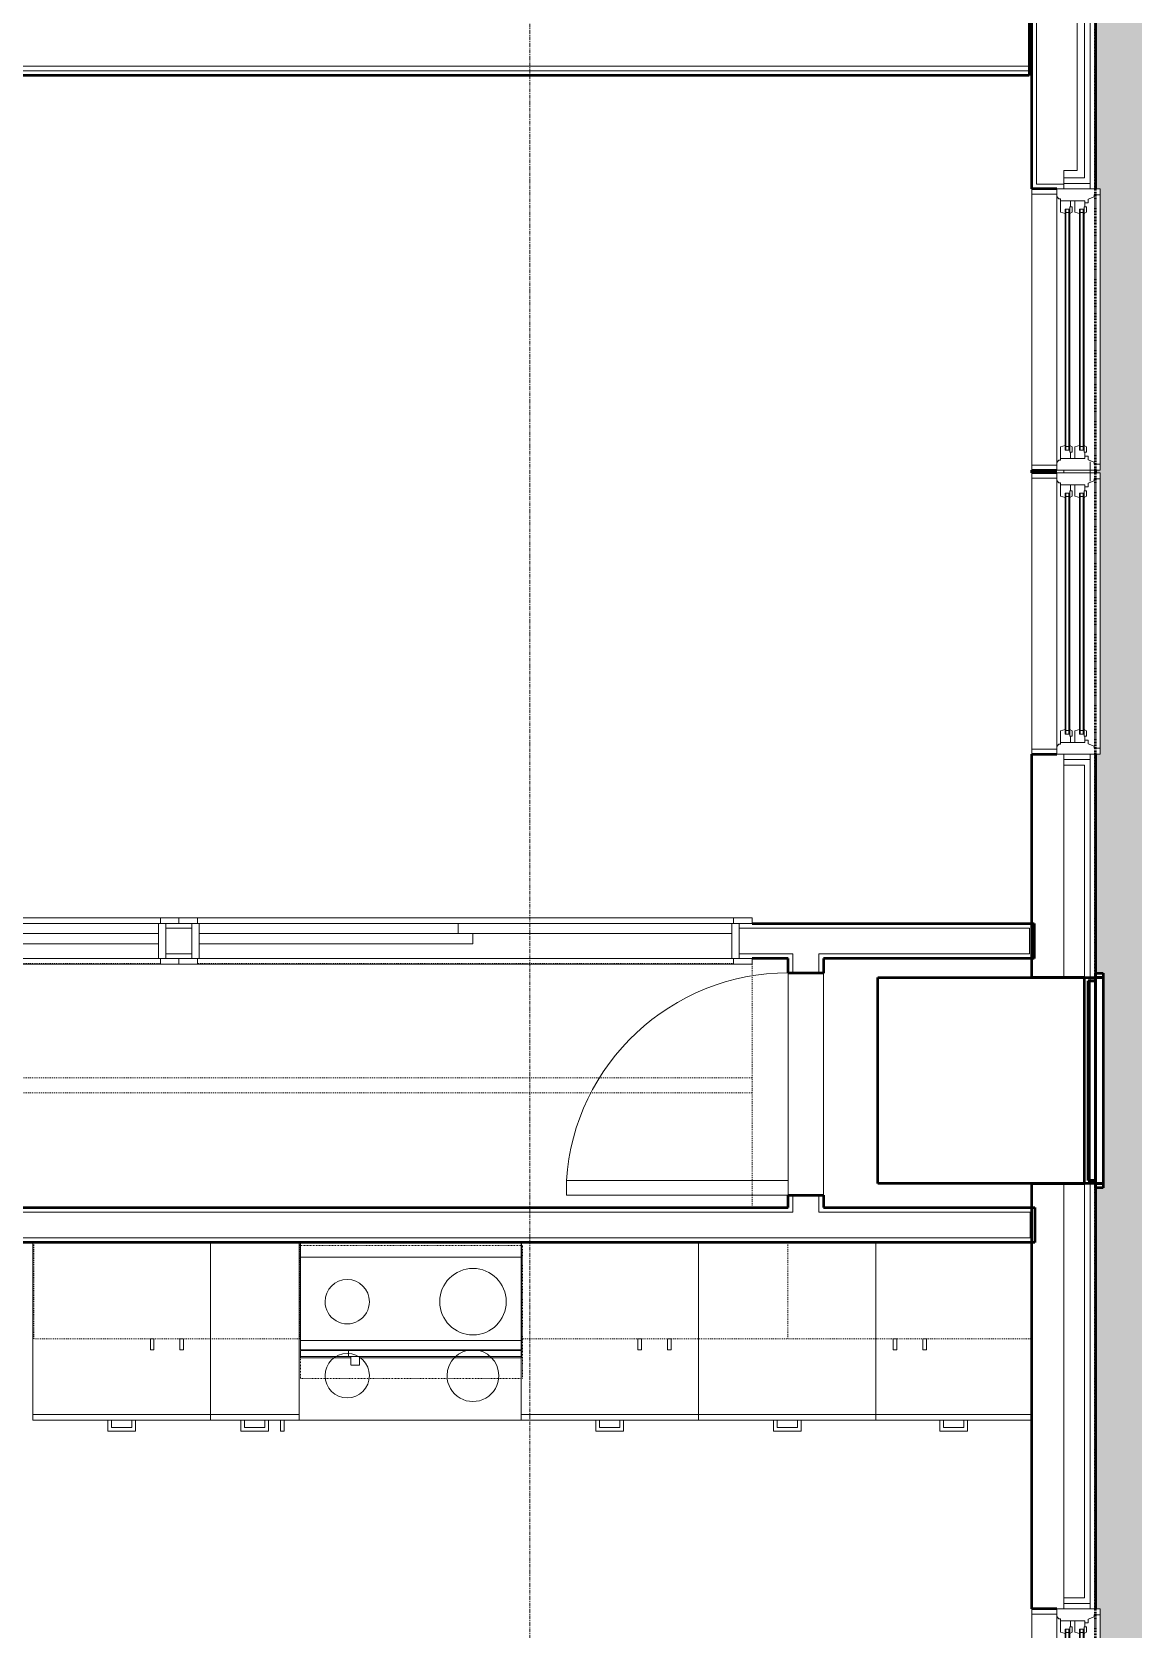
# Model space of a CAD drawing. Header units: inches. Extents: x -4235 to -464, y 9706 to 12338.
# Drawn here: x -2240.6 to -2091.8, y 10201.5 to 10417.4 of the extents above; entities that cross this region are included whole.
import ezdxf

# ---------------------------------------------------------------- set-up
doc = ezdxf.new("R2010")
doc.units = ezdxf.units.IN
doc.header["$MEASUREMENT"] = 0
for name, pattern in [('Dash', [0.25, 0.125, -0.125]), ('Dash 1_16_', [0.125, 0.0625, -0.0625]), ('Grid Line 1_2_', [0.875, 0.5, -0.125, 0.125, -0.125]), ('Overhead', [0.15625, 0.09375, -0.0625])]:
    doc.linetypes.add(name, pattern=pattern)
for name, color, linetype, lineweight in [('0-1', 7, 'Continuous', 5), ('0-2', 10, 'Continuous', 9), ('A-CLNG-PATT-1', 253, 'Continuous', 13), ('A-DOOR-1', 10, 'Continuous', 9), ('A-DOOR-2', 50, 'Continuous', 20), ('A-DOOR-FRAM-1', 10, 'Continuous', 9), ('A-GENM', 5, 'Continuous', 9), ('A-GENM-4', 5, 'Continuous', 50), ('A-GLAZ-1', 151, 'Continuous', 9), ('A-GLAZ-2', 151, 'Continuous', 20), ('A-WALL', 113, 'Continuous', 13), ('A-WALL-1', 7, 'Continuous', 50), ('A-WALL-2', 250, 'Continuous', 13), ('A-WALL-3', 10, 'Continuous', 9), ('A-WALL-4', 254, 'Continuous', 9), ('A-WALL-5', 113, 'Continuous', 9), ('A-WALL-6', 113, 'Continuous', 50), ('C-PROP-LINE-1', 91, 'Dash 1_16_', 50), ('I-WALL-1', 7, 'Continuous', 50), ('Q-CASE-1', 254, 'Continuous', 9), ('Q-CASE-2', 10, 'Continuous', 9), ('Q-CASE-3', 254, 'Dash', 9), ('Q-CASE-4', 10, 'Dash', 9), ('Q-CASE-HDLN-1', 10, 'Dash', 9), ('Q-CASE-HDLN-2', 254, 'Dash', 9), ('Q-SPCQ-1', 10, 'Continuous', 9), ('Q-SPCQ-2', 91, 'Overhead', 9), ('S-GRID-1', 1, 'Grid Line 1_2_', 9)]:
    doc.layers.add(name, color=color, linetype=linetype, lineweight=lineweight)

# ---------------------------------------------------------------- blocks, each defined once
blk = doc.blocks.new('SWING - SINGLE - FLUSH - 30_ x 70_ - MAGIC PAK DOOR - ACOUSTICAL SEAL - IN CLOSET-3199408-BACKGROUND - RCP - 1ST FLOOR')
at = {"layer": 'A-DOOR-1'}
blk.add_arc((15, -2.375), 30.067, 180, 266.18593, dxfattribs=at)
at = {"layer": 'A-DOOR-2'}
for p, q in [((13, -2.375), (13, -32.375)), ((15, -2.375), (13, -2.375)), ((15, -2.375), (15, -32.375)), ((15, -32.375), (13, -32.375))]:
    blk.add_line(p, q, dxfattribs=at)
blk = doc.blocks.new('SLIDING - FLUSH - 6-0 x 6-8-V30-BACKGROUND - RCP - 1ST FLOOR')
at = {"layer": 'A-DOOR-1'}
for p, q in [((-38.75, 2.5), (-38.75, 3.25)), ((-36.25, 3.25), (-38.75, 3.25)), ((-38.75, 2.5), (-36.25, 2.5)), ((36.25, 3.25), (-36.25, 3.25)), ((-36.25, 3.25), (-36.25, 2.5)), ((36.25, 2.5), (36.25, 3.25)), ((36.25, 3.25), (38.75, 3.25)), ((38.75, 2.5), (36.25, 2.5)), ((38.75, 3.25), (38.75, 2.5)), ((36, 0.5), (-1, 0.5)), ((-1, 0.5), (-1, -0.875)), ((36, 0.5), (36, -0.875)), ((1, -0.875), (-36, -0.875)), ((-36, -0.875), (-36, -2.25)), ((-1, -0.875), (36, -0.875)), ((1, -0.875), (1, -2.25)), ((-38.75, -3), (-38.75, -2.25)), ((-36.25, -2.25), (-38.75, -2.25)), ((-38.75, -3), (-36.25, -3)), ((-36.25, -2.25), (-36.25, -3)), ((-36.25, -3), (36.25, -3)), ((-36, -2.25), (1, -2.25)), ((36.25, -2.25), (38.75, -2.25)), ((36.25, -3), (36.25, -2.25)), ((38.75, -3), (36.25, -3)), ((38.75, -2.25), (38.75, -3))]:
    blk.add_line(p, q, dxfattribs=at)
at = {"layer": 'A-DOOR-FRAM-1'}
for p, q in [((-37, -2.25), (-37, 2.5)), ((-36, 2.5), (-37, 2.5)), ((36, 2.5), (-36, 2.5)), ((-36, 2.5), (-36, -2.25)), ((36, -2.25), (36, 2.5)), ((36, 2.5), (37, 2.5)), ((37, 2.5), (37, -2.25)), ((-37, -2.25), (-36, -2.25)), ((1, -2.25), (36, -2.25)), ((37, -2.25), (36, -2.25))]:
    blk.add_line(p, q, dxfattribs=at)
blk = doc.blocks.new('OD_CW_Closet - OD_CW_Closet-2039040-BACKGROUND - RCP - 1ST FLOOR')
at = {"layer": 'Q-CASE-HDLN-1'}
for p, q in [((0.74, 24), (0.74, -8.9)), ((160.21, 24), (156.38, 24)), ((0.74, 8.5), (156.38, 8.5)), ((0.74, 6.5), (156.38, 6.5)), ((3.24, -9), (75.74, -9)), ((80.74, -9), (153.24, -9)), ((155.74, -9), (156.38, -9))]:
    blk.add_line(p, q, dxfattribs=at)
at = {"layer": 'Q-CASE-HDLN-2'}
for p, q in [((156.38, 24), (0.74, 24)), ((160.21, -9), (160.21, 24)), ((156.38, 8.5), (160.21, 8.5)), ((156.38, 6.5), (160.21, 6.5)), ((156.38, -9), (160.21, -9))]:
    blk.add_line(p, q, dxfattribs=at)
blk = doc.blocks.new('SLIDING - FLUSH - 6-0 x 6-8-V31-BACKGROUND - RCP - 1ST FLOOR')
at = {"layer": 'A-DOOR-1'}
for p, q in [((-38.75, 2.25), (-38.75, 3)), ((-36.25, 3), (-38.75, 3)), ((-38.75, 2.25), (-36.25, 2.25)), ((36.25, 3), (-36.25, 3)), ((-36.25, 3), (-36.25, 2.25)), ((1, 2.25), (-36, 2.25)), ((-36, 2.25), (-36, 0.88)), ((1, 2.25), (1, 0.88)), ((36.25, 2.25), (36.25, 3)), ((36.25, 3), (38.75, 3)), ((38.75, 2.25), (36.25, 2.25)), ((38.75, 3), (38.75, 2.25)), ((-36, 0.88), (1, 0.88)), ((36, 0.88), (-1, 0.88)), ((-1, 0.88), (-1, -0.5)), ((36, 0.88), (36, -0.5)), ((-1, -0.5), (36, -0.5)), ((-38.75, -3.25), (-38.75, -2.5)), ((-36.25, -2.5), (-38.75, -2.5)), ((-38.75, -3.25), (-36.25, -3.25)), ((-36.25, -2.5), (-36.25, -3.25)), ((-36.25, -3.25), (36.25, -3.25)), ((36.25, -2.5), (38.75, -2.5)), ((36.25, -3.25), (36.25, -2.5)), ((38.75, -3.25), (36.25, -3.25)), ((38.75, -2.5), (38.75, -3.25))]:
    blk.add_line(p, q, dxfattribs=at)
at = {"layer": 'A-DOOR-FRAM-1'}
for p, q in [((-36, 2.25), (-37, 2.25)), ((-37, -2.5), (-37, 2.25)), ((-36, 2.25), (-36, -2.5)), ((36, 2.25), (1, 2.25)), ((36, -2.5), (36, 2.25)), ((36, 2.25), (37, 2.25)), ((37, 2.25), (37, -2.5)), ((-37, -2.5), (-36, -2.5)), ((-36, -2.5), (36, -2.5)), ((37, -2.5), (36, -2.5))]:
    blk.add_line(p, q, dxfattribs=at)
blk = doc.blocks.new('Range - 24_ x 30_-2806124-BACKGROUND - RCP - 1ST FLOOR')
at = {"layer": 'Q-SPCQ-1'}
blk.add_line((0, -22), (30, -22), dxfattribs=at)
for centre, radius, start, end in [((6.5, -6), 3.5, 360, 180), ((23.5, -6), 3, 0, 180), ((6.5, -6), 3.5, 180, 0), ((23.5, -6), 3, 180, 0), ((6.5, -16), 4.5, 0, 180), ((23.5, -16), 3, 360, 180), ((6.5, -16), 4.5, 180, 0), ((23.5, -16), 3, 180, 0)]:
    blk.add_arc(centre, radius, start, end, dxfattribs=at)
blk = doc.blocks.new('Single Door 1 Drawer 211 - 211 Base Cabinet Single Door1 Drawer 12_-2706434-BACKGROUND - RCP - 1ST FLOOR')
at = {"layer": 'Q-CASE-2'}
for p, q in [((-11.26, -23.25), (-11.26, 0)), ((-11.26, 0), (0.74, 0)), ((0.74, 0), (0.74, -23.25)), ((-11.26, -23.25), (-11.26, -24)), ((0.74, -23.25), (-11.26, -23.25)), ((0.74, -24), (0.74, -23.25)), ((-11.26, -24), (0.74, -24)), ((-6.64, -24), (-7.14, -24)), ((-7.14, -25.5), (-7.14, -24)), ((-3.39, -25.5), (-7.14, -25.5)), ((-6.64, -25), (-6.64, -24)), ((-6.64, -25), (-3.89, -25)), ((-3.89, -25), (-3.89, -24)), ((-3.89, -24), (-3.39, -24)), ((-3.39, -24), (-3.39, -25.5)), ((-1.27, -24), (-1.76, -24)), ((-1.76, -24), (-1.76, -25.5)), ((-1.76, -25.5), (-1.27, -25.5)), ((-1.27, -25.5), (-1.27, -24))]:
    blk.add_line(p, q, dxfattribs=at)
blk = doc.blocks.new('Base Cabinet 3 Drawer 230 - Base Cabinet 3 Drawer 230 24_-2554933-BACKGROUND - RCP - 1ST FLOOR')
at = {"layer": 'Q-CASE-2'}
for p, q in [((-11.26, -23.25), (-11.26, 0)), ((-11.26, 0), (12.74, 0)), ((12.74, 0), (12.74, -23.25)), ((-11.26, -23.25), (-11.26, -24)), ((12.74, -23.25), (-11.26, -23.25)), ((12.74, -24), (12.74, -23.25)), ((-11.26, -24), (12.74, -24)), ((-0.64, -24), (-1.14, -24)), ((-1.14, -25.5), (-1.14, -24)), ((2.61, -25.5), (-1.14, -25.5)), ((-0.64, -25), (-0.64, -24)), ((-0.64, -25), (2.11, -25)), ((2.11, -25), (2.11, -24)), ((2.11, -24), (2.61, -24)), ((2.61, -24), (2.61, -25.5))]:
    blk.add_line(p, q, dxfattribs=at)
blk = doc.blocks.new('Base Cabinet 3 Drawer 230 - Base Cabinet 3 Drawer 230 21_-2578998-BACKGROUND - RCP - 1ST FLOOR')
at = {"layer": 'Q-CASE-2'}
for p, q in [((-9.76, 24), (11.24, 24)), ((-9.76, 23.25), (-9.76, 24)), ((-1.14, 24), (-1.14, 25.5)), ((-1.14, 25.5), (2.61, 25.5)), ((-1.14, 24), (-0.64, 24)), ((2.11, 25), (-0.64, 25)), ((-0.64, 24), (-0.64, 25)), ((2.11, 24), (2.11, 25)), ((2.61, 24), (2.11, 24)), ((2.61, 25.5), (2.61, 24)), ((11.24, 24), (11.24, 23.25)), ((11.24, 23.25), (-9.76, 23.25)), ((-9.76, 23.25), (-9.76, 0)), ((11.24, 0), (11.24, 23.25)), ((-9.76, 0), (11.24, 0))]:
    blk.add_line(p, q, dxfattribs=at)
blk = doc.blocks.new('Base Cabinet 3 Drawer 230 - Base Cabinet 3 Drawer 230 24_-2578604-BACKGROUND - RCP - 1ST FLOOR')
at = {"layer": 'Q-CASE-2'}
for p, q in [((-11.26, 24), (12.74, 24)), ((-11.26, 23.25), (-11.26, 24)), ((-1.14, 24), (-1.14, 25.5)), ((-1.14, 25.5), (2.61, 25.5)), ((-1.14, 24), (-0.64, 24)), ((2.11, 25), (-0.64, 25)), ((-0.64, 24), (-0.64, 25)), ((2.11, 24), (2.11, 25)), ((2.61, 24), (2.11, 24)), ((2.61, 25.5), (2.61, 24)), ((12.74, 24), (12.74, 23.25)), ((12.74, 23.25), (-11.26, 23.25)), ((-11.26, 23.25), (-11.26, 0)), ((12.74, 0), (12.74, 23.25)), ((-11.26, 0), (12.74, 0))]:
    blk.add_line(p, q, dxfattribs=at)
blk = doc.blocks.new('300 Series Wall Hung Cabinet_302 - 36_ x 36_-V32-BACKGROUND - RCP - 1ST FLOOR')
at = {"layer": 'Q-CASE-1'}
for p, q in [((-1.76, 16.87), (-2.25, 16.87)), ((-2.25, 16.87), (-2.25, 15.38)), ((-2.25, 15.38), (-1.76, 15.38)), ((-1.76, 15.38), (-1.76, 16.87)), ((2.24, 16.87), (1.75, 16.87)), ((1.75, 16.87), (1.75, 15.38)), ((1.75, 15.38), (2.24, 15.38)), ((2.24, 15.38), (2.24, 16.87))]:
    blk.add_line(p, q, dxfattribs=at)
at = {"layer": 'Q-CASE-3'}
for p, q in [((-18, 2.75), (-18, 15.38)), ((-18, 15.38), (18, 15.38)), ((18, 15.38), (18, 2.75))]:
    blk.add_line(p, q, dxfattribs=at)
at = {"layer": 'Q-CASE-4'}
for p, q in [((-18, 2.37), (-18, 2.75)), ((18, 2.37), (-18, 2.37)), ((18, 2.75), (18, 2.37))]:
    blk.add_line(p, q, dxfattribs=at)
blk = doc.blocks.new('300 Series Wall Hung Cabinet_302 - 33_ X 36_-V33-BACKGROUND - RCP - 1ST FLOOR')
at = {"layer": 'Q-CASE-1'}
for p, q in [((-1.76, -15.38), (-2.25, -15.38)), ((-2.25, -15.38), (-2.25, -16.87)), ((-2.25, -16.87), (-1.76, -16.87)), ((-1.76, -16.87), (-1.76, -15.38)), ((2.24, -15.38), (1.75, -15.38)), ((1.75, -15.38), (1.75, -16.87)), ((1.75, -16.87), (2.24, -16.87)), ((2.24, -16.87), (2.24, -15.38))]:
    blk.add_line(p, q, dxfattribs=at)
at = {"layer": 'Q-CASE-3'}
for p, q in [((-16.5, -2.75), (-16.5, -15.38)), ((-16.5, -15.38), (16.5, -15.38))]:
    blk.add_line(p, q, dxfattribs=at)
at = {"layer": 'Q-CASE-4'}
for p, q in [((16.5, -2.38), (-16.5, -2.38)), ((-16.5, -2.38), (-16.5, -2.75)), ((16.5, -2.75), (16.5, -2.38)), ((16.5, -15.38), (16.5, -2.75))]:
    blk.add_line(p, q, dxfattribs=at)
blk = doc.blocks.new('300 Series Wall Hung Cabinet_302 - 36_ x 36_-V34-BACKGROUND - RCP - 1ST FLOOR')
at = {"layer": 'Q-CASE-1'}
for p, q in [((-1.76, -15.38), (-2.25, -15.38)), ((-2.25, -15.38), (-2.25, -16.87)), ((-2.25, -16.87), (-1.76, -16.87)), ((-1.76, -16.87), (-1.76, -15.38)), ((2.24, -15.38), (1.75, -15.38)), ((1.75, -15.38), (1.75, -16.87)), ((1.75, -16.87), (2.24, -16.87)), ((2.24, -16.87), (2.24, -15.38))]:
    blk.add_line(p, q, dxfattribs=at)
at = {"layer": 'Q-CASE-3'}
for p, q in [((-18, -2.75), (-18, -15.38)), ((18, -15.38), (18, -2.75)), ((-18, -15.38), (18, -15.38))]:
    blk.add_line(p, q, dxfattribs=at)
at = {"layer": 'Q-CASE-4'}
for p, q in [((18, -2.38), (-18, -2.38)), ((-18, -2.38), (-18, -2.75)), ((18, -2.75), (18, -2.38))]:
    blk.add_line(p, q, dxfattribs=at)
blk = doc.blocks.new('30quot_MicrowaveVent_11166 - 70cm miele oven-V40-BACKGROUND - RCP - 1ST FLOOR')
at = {"layer": 'Q-CASE-1'}
for p, q in [((7.69, 15.6), (-14.2, 15.6)), ((-14.2, 15.6), (-14.2, 15.39)), ((9.18, 15.39), (-14.2, 15.39)), ((-14.2, 15.39), (-14.2, 14.61)), ((8.88, 16.6), (7.69, 16.6)), ((7.69, 16.6), (7.69, 16.55)), ((7.69, 16.55), (7.69, 16.6)), ((7.69, 16.55), (7.69, 16.16)), ((7.69, 16.15), (7.69, 15.39)), ((8.88, 15.39), (8.88, 16.55)), ((15.68, 15.6), (8.88, 15.6)), ((9.18, 15.39), (9.18, 14.61)), ((15.68, 15.39), (9.18, 15.39)), ((9.18, 15.39), (9.18, 14.61)), ((15.68, 15.48), (15.68, 15.6)), ((15.68, 15.39), (15.68, 15.48)), ((15.68, 15.39), (15.68, 14.61)), ((-14.2, 14.61), (9.18, 14.61)), ((-14.2, 14.49), (-14.2, 13.23)), ((15.68, 14.49), (-14.2, 14.49)), ((-14.2, 13.23), (-14.2, 0.38)), ((-14.2, 13.23), (15.68, 13.23)), ((9.18, 14.61), (15.68, 14.61)), ((15.68, 13.23), (15.68, 14.49)), ((15.68, 0.38), (15.68, 13.23))]:
    blk.add_line(p, q, dxfattribs=at)
at = {"layer": 'Q-CASE-2'}
for p, q in [((-14.2, 0.38), (-14.2, 0)), ((15.68, 0), (15.68, 0.38)), ((-14.2, 0), (15.68, 0))]:
    blk.add_line(p, q, dxfattribs=at)
blk = doc.blocks.new('Range_Hood_386 - 30_ Wide-V84-BACKGROUND - RCP - 1ST FLOOR')
at = {"layer": 'Q-SPCQ-2'}
for p, q in [((15, 6), (-15, 6)), ((-15, 6), (-15, -12)), ((15, -12), (15, 6)), ((-15, -12), (15, -12))]:
    blk.add_line(p, q, dxfattribs=at)
blk = doc.blocks.new('CTR - 1st Phase - Unit Layouts_rvt-1-BACKGROUND - RCP - 1ST FLOOR')
at = {"layer": 'A-WALL-1'}
for p, q in [((-2143.27, 10296.9), (-2105.15, 10296.9)), ((-2105.15, 10296.9), (-2105.15, 10296.27)), ((-2105.15, 10296.27), (-2105.15, 10292.77)), ((-2105.15, 10292.77), (-2105.15, 10292.15)), ((-2138.37, 10292.15), (-2143.27, 10292.15)), ((-2138.37, 10290.15), (-2138.37, 10292.15)), ((-2133.62, 10290.15), (-2138.37, 10290.15)), ((-2105.15, 10292.15), (-2133.62, 10292.15)), ((-2133.62, 10292.15), (-2133.62, 10290.15)), ((-2138.37, 10258.5), (-2138.37, 10260.15)), ((-2138.37, 10260.15), (-2133.62, 10260.15)), ((-2133.62, 10260.15), (-2133.62, 10258.5)), ((-2298.92, 10258.5), (-2138.37, 10258.5)), ((-2133.62, 10258.5), (-2105.03, 10258.5)), ((-2105.03, 10258.5), (-2105.03, 10257.87)), ((-2105.03, 10257.87), (-2105.03, 10254.37)), ((-2105.03, 10253.75), (-2276.51, 10253.75)), ((-2105.03, 10254.37), (-2105.03, 10253.75))]:
    blk.add_line(p, q, dxfattribs=at)
at = {"layer": 'A-WALL-2'}
for p, q in [((-2219.02, 10296.27), (-2222.52, 10296.27)), ((-2105.78, 10296.27), (-2145.02, 10296.27)), ((-2105.78, 10296.27), (-2105.78, 10292.77)), ((-2219.02, 10292.77), (-2222.52, 10292.77)), ((-2137.75, 10292.77), (-2145.02, 10292.77)), ((-2137.75, 10292.77), (-2137.75, 10292.15)), ((-2105.78, 10292.77), (-2134.25, 10292.77)), ((-2134.25, 10292.77), (-2134.25, 10292.15)), ((-2137.75, 10292.15), (-2137.75, 10290.15)), ((-2134.25, 10292.15), (-2134.25, 10290.15)), ((-2137.75, 10260.15), (-2137.75, 10258.5)), ((-2134.25, 10260.15), (-2134.25, 10258.5)), ((-2137.75, 10257.87), (-2299.54, 10257.87)), ((-2137.75, 10258.5), (-2137.75, 10257.87)), ((-2134.25, 10258.5), (-2134.25, 10257.87)), ((-2105.65, 10257.87), (-2134.25, 10257.87)), ((-2105.65, 10257.87), (-2105.65, 10254.37)), ((-2105.65, 10254.37), (-2277.14, 10254.37))]:
    blk.add_line(p, q, dxfattribs=at)
at = {"layer": 'A-WALL-3'}
for p, q in [((-2222.52, 10292.15), (-2222.52, 10296.9)), ((-2219.02, 10296.9), (-2219.02, 10292.15)), ((-2145.02, 10296.9), (-2145.02, 10292.15)), ((-2138.37, 10290.15), (-2138.37, 10260.15)), ((-2133.62, 10260.15), (-2133.62, 10290.15)), ((-2105.45, 10253.75), (-2240.51, 10253.75)), ((-2240.51, 10229.75), (-2240.51, 10253.75)), ((-2105.45, 10229.75), (-2105.45, 10253.75)), ((-2230.39, 10229.75), (-2240.51, 10229.75)), ((-2230.39, 10229.75), (-2229.89, 10229.75)), ((-2227.14, 10229.75), (-2229.89, 10229.75)), ((-2227.14, 10229.75), (-2226.64, 10229.75)), ((-2212.39, 10229.75), (-2226.64, 10229.75)), ((-2212.39, 10229.75), (-2211.89, 10229.75)), ((-2209.14, 10229.75), (-2211.89, 10229.75)), ((-2209.14, 10229.75), (-2208.64, 10229.75)), ((-2207.01, 10229.75), (-2208.64, 10229.75)), ((-2207.01, 10229.75), (-2206.52, 10229.75)), ((-2164.39, 10229.75), (-2206.52, 10229.75)), ((-2164.39, 10229.75), (-2163.89, 10229.75)), ((-2161.14, 10229.75), (-2163.89, 10229.75)), ((-2161.14, 10229.75), (-2160.64, 10229.75)), ((-2140.39, 10229.75), (-2160.64, 10229.75)), ((-2140.39, 10229.75), (-2139.89, 10229.75)), ((-2137.14, 10229.75), (-2139.89, 10229.75)), ((-2137.14, 10229.75), (-2136.64, 10229.75)), ((-2117.89, 10229.75), (-2136.64, 10229.75)), ((-2117.89, 10229.75), (-2117.39, 10229.75)), ((-2114.64, 10229.75), (-2117.39, 10229.75)), ((-2114.64, 10229.75), (-2114.14, 10229.75)), ((-2105.45, 10229.75), (-2114.14, 10229.75))]:
    blk.add_line(p, q, dxfattribs=at)
at = {"layer": 'A-WALL-4'}
for p, q in [((-2138.37, 10290.15), (-2133.62, 10290.15)), ((-2133.62, 10260.15), (-2138.37, 10260.15)), ((-2240.51, 10253.75), (-2240.51, 10229.75)), ((-2240.51, 10253.75), (-2105.45, 10253.75)), ((-2105.45, 10253.75), (-2105.45, 10229.75)), ((-2240.51, 10229.75), (-2230.39, 10229.75)), ((-2229.89, 10229.75), (-2227.14, 10229.75)), ((-2226.64, 10229.75), (-2212.39, 10229.75)), ((-2211.89, 10229.75), (-2209.14, 10229.75)), ((-2208.64, 10229.75), (-2207.01, 10229.75)), ((-2206.52, 10229.75), (-2164.39, 10229.75)), ((-2163.89, 10229.75), (-2161.14, 10229.75)), ((-2160.64, 10229.75), (-2140.39, 10229.75)), ((-2139.89, 10229.75), (-2137.14, 10229.75)), ((-2136.64, 10229.75), (-2117.89, 10229.75)), ((-2117.39, 10229.75), (-2114.64, 10229.75)), ((-2114.14, 10229.75), (-2105.45, 10229.75))]:
    blk.add_line(p, q, dxfattribs=at)
at = {"layer": '0-2'}
for name, p in [('SLIDING - FLUSH - 6-0 x 6-8-V31-BACKGROUND - RCP - 1ST FLOOR', (-2259.52, 10294.65)), ('Base Cabinet 3 Drawer 230 - Base Cabinet 3 Drawer 230 24_-2554933-BACKGROUND - RCP - 1ST FLOOR', (-2229.25, 10253.75)), ('Single Door 1 Drawer 211 - 211 Base Cabinet Single Door1 Drawer 12_-2706434-BACKGROUND - RCP - 1ST FLOOR', (-2205.25, 10253.75)), ('Base Cabinet 3 Drawer 230 - Base Cabinet 3 Drawer 230 24_-2554933-BACKGROUND - RCP - 1ST FLOOR', (-2163.25, 10253.75)), ('300 Series Wall Hung Cabinet_302 - 36_ x 36_-V34-BACKGROUND - RCP - 1ST FLOOR', (-2156.45, 10256.12)), ('300 Series Wall Hung Cabinet_302 - 33_ X 36_-V33-BACKGROUND - RCP - 1ST FLOOR', (-2121.95, 10256.12))]:
    blk.add_blockref(name, p, dxfattribs=at)
for name, p, rotation in [('SLIDING - FLUSH - 6-0 x 6-8-V30-BACKGROUND - RCP - 1ST FLOOR', (-2182.02, 10294.65), 180), ('OD_CW_Closet - OD_CW_Closet-2039040-BACKGROUND - RCP - 1ST FLOOR', (-2142.54, 10282.5), 180), ('SWING - SINGLE - FLUSH - 30_ x 70_ - MAGIC PAK DOOR - ACOUSTICAL SEAL - IN CLOSET-3199408-BACKGROUND - RCP - 1ST FLOOR', (-2136, 10275.15), 269.9999999999856), ('300 Series Wall Hung Cabinet_302 - 36_ x 36_-V32-BACKGROUND - RCP - 1ST FLOOR', (-2222.39, 10256.12), 180), ('30quot_MicrowaveVent_11166 - 70cm miele oven-V40-BACKGROUND - RCP - 1ST FLOOR', (-2188.65, 10253.75), 180), ('Range_Hood_386 - 30_ Wide-V84-BACKGROUND - RCP - 1ST FLOOR', (-2189.33, 10241.37), 180), ('Base Cabinet 3 Drawer 230 - Base Cabinet 3 Drawer 230 24_-2578604-BACKGROUND - RCP - 1ST FLOOR', (-2137.78, 10253.75), 180), ('Base Cabinet 3 Drawer 230 - Base Cabinet 3 Drawer 230 21_-2578998-BACKGROUND - RCP - 1ST FLOOR', (-2115.28, 10253.75), 180), ('Range - 24_ x 30_-2806124-BACKGROUND - RCP - 1ST FLOOR', (-2174.51, 10229.75), 180)]:
    blk.add_blockref(name, p, dxfattribs=dict(at, rotation=rotation))
blk = doc.blocks.new('CTR - 1st Phase - Common Walls_rvt-1-BACKGROUND - RCP - 1ST FLOOR')
at = {"layer": 'A-WALL-2'}
for p, q in [((-2437.8, 10412.16), (-2105.82, 10412.16)), ((-2437.18, 10412.79), (-2105.82, 10412.79))]:
    blk.add_line(p, q, dxfattribs=at)
at = {"layer": 'I-WALL-1'}
for p, q in [((-2105.82, 10420.04), (-2105.82, 10411.54)), ((-2105.82, 10411.54), (-2337.06, 10411.54))]:
    blk.add_line(p, q, dxfattribs=at)
blk = doc.blocks.new('Window-Double_Hung-Andersen-400_Series-Tilt_Wash - DOUBLE HUNG - COTTAGE - 1ST FLOOR-2889437-BACKGROUND - RCP - 1ST FLOOR')
at = {"layer": 'A-GLAZ-1'}
for p, q in [((-18.95, 4.31), (18.95, 4.31)), ((-18.95, 0.94), (-18.95, 4.31)), ((-18.32, 0.94), (-18.32, 4.31)), ((18.32, 0.94), (18.32, 4.31)), ((18.95, 4.31), (18.95, 0.94)), ((18.95, 0.94), (-18.95, 0.94)), ((-16.29, -0.31), (-15.7, -0.31)), ((-16.29, -0.69), (-15.7, -0.69)), ((-15.82, -0.69), (-15.82, -0.31)), ((-15.7, -0.19), (15.7, -0.19)), ((-15.7, -0.31), (15.7, -0.31)), ((-15.7, -0.69), (15.7, -0.69)), ((-15.7, -0.81), (15.7, -0.81)), ((-15.7, -2.13), (15.7, -2.13)), ((16.29, -0.31), (15.7, -0.31)), ((16.29, -0.69), (15.7, -0.69)), ((15.82, -0.69), (15.82, -0.31)), ((-16.29, -2.25), (-15.7, -2.25)), ((-16.29, -2.63), (-15.7, -2.63)), ((-15.82, -2.63), (-15.82, -2.25)), ((-15.7, -2.25), (15.7, -2.25)), ((-15.7, -2.63), (15.7, -2.63)), ((-15.7, -2.75), (15.7, -2.75)), ((16.29, -2.25), (15.7, -2.25)), ((16.29, -2.63), (15.7, -2.63)), ((15.82, -2.63), (15.82, -2.25))]:
    blk.add_line(p, q, dxfattribs=at)
at = {"layer": 'A-GLAZ-2'}
for p, q in [((-19.01, 0.94), (19.01, 0.94)), ((-19.01, -4.94), (-19.01, 0.94)), ((-17.67, 0.66), (-18, 0.94)), ((-17.67, 0.66), (-17.67, 0.44)), ((-17.67, 0.44), (-15.86, 0.44)), ((-17.42, -2.87), (-17.42, 0.44)), ((-15.86, 0.44), (-15.7, -0.19)), ((15.86, 0.44), (15.7, -0.19)), ((17.67, 0.44), (15.86, 0.44)), ((17.42, -2.87), (17.42, 0.44)), ((17.67, 0.66), (18, 0.94)), ((17.67, 0.66), (17.67, 0.44)), ((19.01, 0.94), (19.01, -4.94)), ((-17.42, -0.94), (-16.57, -0.94)), ((-17.42, -1.5), (-15.86, -1.5)), ((-16.57, -0.81), (-16.57, -1.16)), ((-15.7, -0.81), (-16.57, -0.81)), ((-15.86, -1.16), (-16.57, -1.16)), ((-16.29, -0.81), (-16.29, -0.19)), ((-15.7, -0.19), (-16.29, -0.19)), ((-16.29, -2.75), (-16.29, -2.13)), ((-15.7, -2.13), (-16.29, -2.13)), ((-15.86, -1.16), (-15.7, -0.81)), ((-15.86, -1.5), (-15.7, -2.13)), ((15.7, -0.19), (16.29, -0.19)), ((15.86, -1.16), (15.7, -0.81)), ((15.7, -0.81), (16.57, -0.81)), ((15.86, -1.5), (15.7, -2.13)), ((15.7, -2.13), (16.29, -2.13)), ((15.86, -1.16), (16.57, -1.16)), ((17.42, -1.5), (15.86, -1.5)), ((16.29, -0.81), (16.29, -0.19)), ((16.29, -2.75), (16.29, -2.13)), ((16.57, -0.81), (16.57, -1.16)), ((17.42, -0.94), (16.57, -0.94)), ((-19.01, -3.56), (-20.51, -3.56)), ((-18.2, -4.12), (-17.92, -4.12)), ((-18.2, -4.94), (-18.2, -4.12)), ((-17.92, -4.12), (-17.61, -3.31)), ((-17.61, -3.31), (-17.14, -3.31)), ((-17.42, -2.87), (-16.57, -2.87)), ((-17.14, -3.31), (-17.14, -2.87)), ((-16.57, -2.75), (-16.57, -3.09)), ((-15.7, -2.75), (-16.57, -2.75)), ((-15.86, -3.09), (-16.57, -3.09)), ((-15.86, -3.09), (-15.7, -2.75)), ((15.86, -3.09), (15.7, -2.75)), ((15.7, -2.75), (16.57, -2.75)), ((15.86, -3.09), (16.57, -3.09)), ((16.57, -2.75), (16.57, -3.09)), ((17.42, -2.87), (16.57, -2.87)), ((17.14, -3.31), (17.14, -2.87)), ((17.61, -3.31), (17.14, -3.31)), ((17.92, -4.12), (17.61, -3.31)), ((18.2, -4.12), (17.92, -4.12)), ((18.2, -4.94), (18.2, -4.12)), ((19.01, -3.56), (20.51, -3.56)), ((19.01, -4.94), (-19.01, -4.94))]:
    blk.add_line(p, q, dxfattribs=at)
blk = doc.blocks.new('V-Series_EWC4_SPVU_RFA_2015 - 1ST FLOOR-2484708-BACKGROUND - RCP - 1ST FLOOR')
at = {"layer": 'A-GENM-4'}
for p, q in [((-3132.33, 12090.69), (-3131.77, 12090.69)), ((-3132.33, 12089.69), (-3132.33, 12090.69)), ((-3131.77, 12089.69), (-3132.33, 12089.69)), ((-3131.77, 12090.69), (-3103.89, 12090.69)), ((-3131.77, 12089.69), (-3131.77, 12090.69)), ((-3131.77, 12090.69), (-3131.77, 12089.69)), ((-3103.89, 12089.69), (-3131.77, 12089.69)), ((-3131.77, 12060.25), (-3131.77, 12089.69)), ((-3131.77, 12089.69), (-3131.33, 12089.69)), ((-3131.33, 12088.69), (-3131.33, 12089.69)), ((-3131.33, 12089.69), (-3130.83, 12089.69)), ((-3131.33, 12089.69), (-3131.33, 12088.69)), ((-3130.83, 12089.69), (-3104.83, 12089.69)), ((-3104.83, 12089.69), (-3104.33, 12089.69)), ((-3104.33, 12089.69), (-3104.33, 12088.69)), ((-3104.33, 12088.69), (-3104.33, 12089.69)), ((-3104.33, 12089.69), (-3103.89, 12089.69)), ((-3103.89, 12090.69), (-3103.89, 12089.69)), ((-3103.89, 12090.69), (-3103.33, 12090.69)), ((-3103.89, 12089.69), (-3103.89, 12090.69)), ((-3103.33, 12089.69), (-3103.89, 12089.69)), ((-3103.89, 12089.69), (-3103.89, 12060.25)), ((-3103.33, 12090.69), (-3103.33, 12089.69)), ((-3130.83, 12088.69), (-3131.33, 12088.69)), ((-3131.33, 12088.69), (-3104.33, 12088.69)), ((-3104.83, 12088.69), (-3130.83, 12088.69)), ((-3104.33, 12088.69), (-3104.83, 12088.69)), ((-3103.89, 12060.25), (-3131.77, 12060.25))]:
    blk.add_line(p, q, dxfattribs=at)
blk = doc.blocks.new('Family - ___-2835903-BACKGROUND - RCP - 1ST FLOOR')
at = {"layer": 'C-PROP-LINE-1'}
blk.add_line((-2096.82, 10009.09), (-2096.82, 10822.49), dxfattribs=at)

msp = doc.modelspace()

# ---------------------------------------------------------------- hatches: boundary and pattern name
at = {"layer": 'A-CLNG-PATT-1'}
h = msp.add_hatch(dxfattribs=at)
h.set_pattern_fill('FP_8', color=256, style=0, pattern_type=2)
h.set_pattern_definition([(90, (-2963.524, 11049.389), (4, -2e-16), []), (0, (-2963.524, 11049.389), (8, -8), [4, -28]), (0, (-2959.524, 11065.389), (8, -8), [4, -28])])
h.paths.add_polyline_path([(-3860.47, 9980.44), (-3831.82, 10009.09), (-3831.82, 10051.37), (-3832.45, 10051.37), (-3832.45, 10089.39), (-3831.82, 10089.39), (-3831.82, 10127.98), (-3832.45, 10127.98), (-3832.45, 10166), (-3831.82, 10166), (-3831.82, 10167.33), (-3832.73, 10167.33), (-3832.73, 10203.45), (-3831.82, 10203.45), (-3831.82, 10213.15), (-3831.89, 10213.15), (-3831.89, 10212.15), (-3832.69, 10212.15), (-3832.69, 10213.15), (-3834.54, 10213.15), (-3834.57, 10213.01), (-3835.27, 10211.79), (-3836.35, 10210.89), (-3837.8, 10210.41), (-3839.08, 10210.41), (-3840.41, 10210.89), (-3841.51, 10211.83), (-3842.19, 10213.01), (-3842.44, 10214.4), (-3842.19, 10215.79), (-3841.71, 10216.69), (-3860.47, 10216.69), (-3860.47, 9996.98)], flags=0)
h.paths.add_polyline_path([(-2068.17, 9980.44), (-2068.17, 10851.14), (-2096.82, 10822.49), (-2096.82, 10780.21), (-2096.2, 10780.21), (-2096.2, 10742.19), (-2096.82, 10742.19), (-2096.82, 10703.41), (-2096.2, 10703.41), (-2096.2, 10665.39), (-2096.82, 10665.39), (-2096.82, 10665.01), (-2096.2, 10665.01), (-2096.2, 10626.99), (-2096.82, 10626.99), (-2096.82, 10571.43), (-2095.82, 10571.43), (-2095.82, 10542.43), (-2096.82, 10542.43), (-2096.82, 10511.41), (-2096.2, 10511.41), (-2096.2, 10473.39), (-2096.82, 10473.39), (-2096.82, 10396.21), (-2096.2, 10396.21), (-2096.2, 10358.19), (-2096.82, 10358.19), (-2096.82, 10357.81), (-2096.2, 10357.81), (-2096.2, 10319.79), (-2096.82, 10319.79), (-2096.82, 10290.15), (-2095.82, 10290.15), (-2095.82, 10261.15), (-2096.82, 10261.15), (-2096.82, 10204.21), (-2096.2, 10204.21), (-2096.2, 10166.19), (-2096.82, 10166.19), (-2096.82, 10165.81), (-2096.2, 10165.81), (-2096.2, 10127.79), (-2096.82, 10127.79), (-2096.82, 10127.41), (-2096.2, 10127.41), (-2096.2, 10089.39), (-2096.82, 10089.39), (-2096.82, 10009.09), (-2070.75, 9983.01)], flags=0)
h.paths.add_polyline_path([(-3834.32, 10215.65), (-3832.69, 10215.65), (-3832.69, 10216.65), (-3831.89, 10216.65), (-3831.89, 10215.65), (-3831.82, 10215.65), (-3831.82, 10242.99), (-3832.45, 10242.99), (-3832.45, 10281.01), (-3831.82, 10281.01), (-3831.82, 10362.63), (-3832.82, 10362.63), (-3832.82, 10391.63), (-3831.82, 10391.63), (-3831.82, 10434.99), (-3832.45, 10434.99), (-3832.45, 10473.01), (-3831.82, 10473.01), (-3831.82, 10473.77), (-3832.45, 10473.77), (-3832.45, 10511.79), (-3831.82, 10511.79), (-3831.82, 10569.59), (-3831.89, 10569.59), (-3831.89, 10568.59), (-3832.69, 10568.59), (-3832.69, 10569.59), (-3834.54, 10569.59), (-3834.57, 10569.45), (-3835.33, 10568.18), (-3836.35, 10567.33), (-3837.8, 10566.84), (-3839.08, 10566.84), (-3840.41, 10567.33), (-3841.51, 10568.27), (-3842.19, 10569.45), (-3842.44, 10570.84), (-3842.19, 10572.23), (-3841.49, 10573.45), (-3840.41, 10574.35), (-3838.96, 10574.83), (-3837.68, 10574.83), (-3836.35, 10574.35), (-3835.25, 10573.41), (-3834.57, 10572.23), (-3834.54, 10572.09), (-3832.69, 10572.09), (-3832.69, 10573.09), (-3831.89, 10573.09), (-3831.89, 10572.09), (-3831.82, 10572.09), (-3831.82, 10588.78), (-3832.45, 10588.78), (-3832.45, 10626.8), (-3831.82, 10626.8), (-3831.82, 10627.18), (-3832.45, 10627.18), (-3832.45, 10665.2), (-3831.82, 10665.2), (-3831.82, 10745.63), (-3832.82, 10745.63), (-3832.82, 10774.63), (-3831.82, 10774.63), (-3831.82, 10780.97), (-3832.45, 10780.97), (-3832.45, 10818.99), (-3831.82, 10818.99), (-3831.82, 10857.77), (-3832.45, 10857.77), (-3832.45, 10895.79), (-3831.82, 10895.79), (-3831.82, 10901.49), (-3832.82, 10901.49), (-3832.82, 10930.49), (-3831.82, 10930.49), (-3831.82, 10961.34), (-3831.89, 10961.34), (-3831.89, 10960.34), (-3832.69, 10960.34), (-3832.69, 10961.34), (-3834.54, 10961.34), (-3834.57, 10961.2), (-3835.27, 10959.98), (-3836.35, 10959.08), (-3837.8, 10958.59), (-3839.08, 10958.59), (-3840.41, 10959.08), (-3841.51, 10960.02), (-3842.19, 10961.2), (-3842.44, 10962.59), (-3842.19, 10963.98), (-3841.49, 10965.2), (-3840.41, 10966.1), (-3838.96, 10966.58), (-3837.68, 10966.58), (-3836.35, 10966.1), (-3835.25, 10965.16), (-3834.57, 10963.98), (-3834.54, 10963.84), (-3832.69, 10963.84), (-3832.69, 10964.84), (-3831.89, 10964.84), (-3831.89, 10963.84), (-3831.82, 10963.84), (-3831.82, 10973.54), (-3832.73, 10973.54), (-3832.73, 11009.66), (-3831.82, 11009.66), (-3831.82, 11011.18), (-3832.45, 11011.18), (-3832.45, 11049.2), (-3831.82, 11049.2), (-3831.82, 11049.58), (-3832.45, 11049.58), (-3832.45, 11087.6), (-3831.82, 11087.6), (-3831.82, 11403.73), (-3831.89, 11403.73), (-3831.89, 11402.73), (-3832.69, 11402.73), (-3832.69, 11403.73), (-3834.54, 11403.73), (-3834.57, 11403.6), (-3835.27, 11402.38), (-3836.35, 11401.47), (-3837.8, 11400.99), (-3839.08, 11400.99), (-3840.41, 11401.47), (-3841.51, 11402.42), (-3842.19, 11403.6), (-3842.44, 11404.98), (-3842.19, 11406.37), (-3841.49, 11407.59), (-3840.41, 11408.5), (-3838.96, 11408.98), (-3837.68, 11408.98), (-3836.35, 11408.5), (-3835.25, 11407.55), (-3834.57, 11406.37), (-3834.54, 11406.23), (-3832.69, 11406.23), (-3832.69, 11407.23), (-3831.89, 11407.23), (-3831.89, 11406.23), (-3831.82, 11406.23), (-3831.82, 11433.64), (-3860.47, 11433.64), (-3860.47, 11013.86), (-3833.89, 11013.86), (-3833.89, 11013.11), (-3860.47, 11013.11), (-3860.47, 10217.44), (-3840.93, 10217.48), (-3840.41, 10217.92), (-3838.96, 10218.4), (-3837.68, 10218.4), (-3836.35, 10217.92), (-3835.79, 10217.44), (-3833.32, 10217.44), (-3833.32, 10216.69), (-3835.09, 10216.69), (-3834.57, 10215.79), (-3834.54, 10215.65)], flags=0)
h.paths.add_polyline_path([(-2068.17, 11247.64), (-2068.17, 12118.34), (-2096.82, 12089.69), (-2096.82, 11970.8), (-2096.2, 11970.8), (-2096.2, 11932.78), (-2096.82, 11932.78), (-2096.82, 11932.4), (-2096.2, 11932.4), (-2096.2, 11894.38), (-2096.82, 11894.38), (-2096.82, 11840.75), (-2095.82, 11840.75), (-2095.82, 11811.75), (-2096.82, 11811.75), (-2096.82, 11778.8), (-2096.2, 11778.8), (-2096.2, 11740.78), (-2096.82, 11740.78), (-2096.82, 11740.4), (-2096.2, 11740.4), (-2096.2, 11702.38), (-2096.82, 11702.38), (-2096.82, 11663.6), (-2096.2, 11663.6), (-2096.2, 11625.58), (-2096.82, 11625.58), (-2096.82, 11557.35), (-2095.82, 11557.35), (-2095.82, 11528.35), (-2096.82, 11528.35), (-2096.82, 11471.79), (-2096.2, 11471.79), (-2096.2, 11433.77), (-2096.82, 11433.77), (-2096.82, 11433.39), (-2096.2, 11433.39), (-2096.2, 11395.37), (-2096.82, 11395.37), (-2096.82, 11356.4), (-2096.2, 11356.4), (-2096.2, 11318.38), (-2096.82, 11318.38), (-2096.82, 11276.29), (-2070.75, 11250.21)], flags=0)
h.paths.add_polyline_path([(-3841.98, 11548.34), (-3841.49, 11549.18), (-3840.41, 11550.09), (-3838.96, 11550.57), (-3837.68, 11550.57), (-3836.35, 11550.09), (-3835.25, 11549.14), (-3834.78, 11548.34), (-3832.69, 11548.34), (-3832.69, 11548.83), (-3831.89, 11548.81), (-3831.89, 11548.34), (-3831.82, 11548.34), (-3831.82, 11775.74), (-3831.89, 11775.74), (-3831.89, 11774.74), (-3832.69, 11774.74), (-3832.69, 11775.74), (-3834.54, 11775.74), (-3834.57, 11775.6), (-3835.27, 11774.38), (-3836.35, 11773.48), (-3837.8, 11772.99), (-3839.08, 11772.99), (-3840.41, 11773.48), (-3841.51, 11774.42), (-3842.19, 11775.6), (-3842.44, 11776.99), (-3842.19, 11778.38), (-3841.49, 11779.6), (-3840.41, 11780.5), (-3838.96, 11780.98), (-3837.68, 11780.98), (-3836.35, 11780.5), (-3835.25, 11779.56), (-3834.57, 11778.38), (-3834.54, 11778.24), (-3832.69, 11778.24), (-3832.69, 11779.24), (-3831.89, 11779.24), (-3831.89, 11778.24), (-3831.82, 11778.24), (-3831.82, 11823.24), (-3860.47, 11823.24), (-3860.47, 11548.34), (-3842.19, 11548.34)], flags=0)
h.paths.add_polyline_path([(-3831.82, 11824.99), (-3831.82, 11933.34), (-3832.45, 11933.34), (-3832.45, 11971.36), (-3832.45, 11971.37), (-3832.45, 12009.39), (-3831.82, 12009.39), (-3831.82, 12032.24), (-3832.45, 12032.24), (-3832.45, 12070.27), (-3831.82, 12070.27), (-3831.82, 12089.69), (-3860.47, 12118.34), (-3860.47, 12085.69), (-3834.85, 12085.69), (-3834.85, 12084.94), (-3860.47, 12084.94), (-3860.47, 11824.99), (-3833.82, 11824.99)], flags=0)

# ---------------------------------------------------------------- linework, layer by layer
at = {"layer": 'A-WALL'}
msp.add_line((-2101.14, 10358.19), (-2101.14, 10357.81), dxfattribs=at)
at = {"layer": 'A-WALL-5'}
for p, q in [((-2104.82, 10396.84), (-2104.82, 10472.77)), ((-2098.32, 10471.89), (-2098.32, 10397.71)), ((-2097.57, 10472.64), (-2097.57, 10396.96)), ((-2099.32, 10470.89), (-2099.32, 10398.71)), ((-2101.14, 10396.21), (-2101.14, 10398.71)), ((-2099.32, 10398.71), (-2101.14, 10398.71)), ((-2105.45, 10396.21), (-2105.45, 10396.15)), ((-2101.14, 10396.84), (-2104.82, 10396.84)), ((-2098.32, 10397.71), (-2101.14, 10397.71)), ((-2097.57, 10396.96), (-2101.14, 10396.96)), ((-2105.45, 10358.25), (-2105.45, 10358.19)), ((-2105.45, 10357.81), (-2105.45, 10357.75)), ((-2105.45, 10319.79), (-2105.45, 10319.85)), ((-2101.14, 10319.79), (-2101.14, 10289.59)), ((-2101.14, 10319.04), (-2097.57, 10319.04)), ((-2101.14, 10318.29), (-2098.32, 10318.29)), ((-2098.32, 10318.29), (-2098.32, 10289.59)), ((-2097.57, 10319.04), (-2097.57, 10204.96)), ((-2101.14, 10261.71), (-2101.14, 10204.21)), ((-2098.32, 10261.71), (-2098.32, 10205.71)), ((-2105.45, 10204.15), (-2105.45, 10204.21)), ((-2098.32, 10205.71), (-2101.14, 10205.71)), ((-2097.57, 10204.96), (-2101.14, 10204.96))]:
    msp.add_line(p, q, dxfattribs=at)
at = {"layer": 'A-WALL-6'}
for p, q in [((-2105.45, 10396.21), (-2105.45, 10473.39)), ((-2096.82, 10473.39), (-2096.82, 10396.21)), ((-2102.07, 10396.21), (-2105.45, 10396.21)), ((-2105.45, 10357.81), (-2105.45, 10358.19)), ((-2105.45, 10358.19), (-2102.07, 10358.19)), ((-2102.07, 10357.81), (-2105.45, 10357.81)), ((-2096.82, 10358.19), (-2096.82, 10357.81)), ((-2105.45, 10289.59), (-2105.45, 10319.79)), ((-2105.45, 10319.79), (-2102.07, 10319.79)), ((-2096.82, 10319.79), (-2096.82, 10204.21)), ((-2098.32, 10289.59), (-2105.45, 10289.59)), ((-2098.32, 10261.71), (-2098.32, 10289.59)), ((-2105.45, 10204.21), (-2105.45, 10261.71)), ((-2105.45, 10261.71), (-2098.32, 10261.71)), ((-2102.07, 10204.21), (-2105.45, 10204.21))]:
    msp.add_line(p, q, dxfattribs=at)
at = {"layer": 'S-GRID-1'}
msp.add_line((-2173.32, 9836.18), (-2173.32, 12288.89), dxfattribs=at)

# ---------------------------------------------------------------- block references
at = {"layer": '0-1'}
for name in ['CTR - 1st Phase - Unit Layouts_rvt-1-BACKGROUND - RCP - 1ST FLOOR', 'CTR - 1st Phase - Common Walls_rvt-1-BACKGROUND - RCP - 1ST FLOOR']:
    msp.add_blockref(name, (0, 0), dxfattribs=at)
at = {"layer": 'A-GENM', "rotation": 269.9999999999999}
msp.add_blockref('V-Series_EWC4_SPVU_RFA_2015 - 1ST FLOOR-2484708-BACKGROUND - RCP - 1ST FLOOR', (-14186.51, 7157.82), dxfattribs=at)
at = {"layer": 'A-GLAZ-1', "rotation": 89.99999999999882}
for p in [(-2101.14, 10377.2), (-2101.14, 10338.8), (-2101.14, 10185.2)]:
    msp.add_blockref('Window-Double_Hung-Andersen-400_Series-Tilt_Wash - DOUBLE HUNG - COTTAGE - 1ST FLOOR-2889437-BACKGROUND - RCP - 1ST FLOOR', p, dxfattribs=at)
at = {"layer": 'C-PROP-LINE-1'}
msp.add_blockref('Family - ___-2835903-BACKGROUND - RCP - 1ST FLOOR', (0, 0), dxfattribs=at)

doc.saveas('drawing.dxf')
